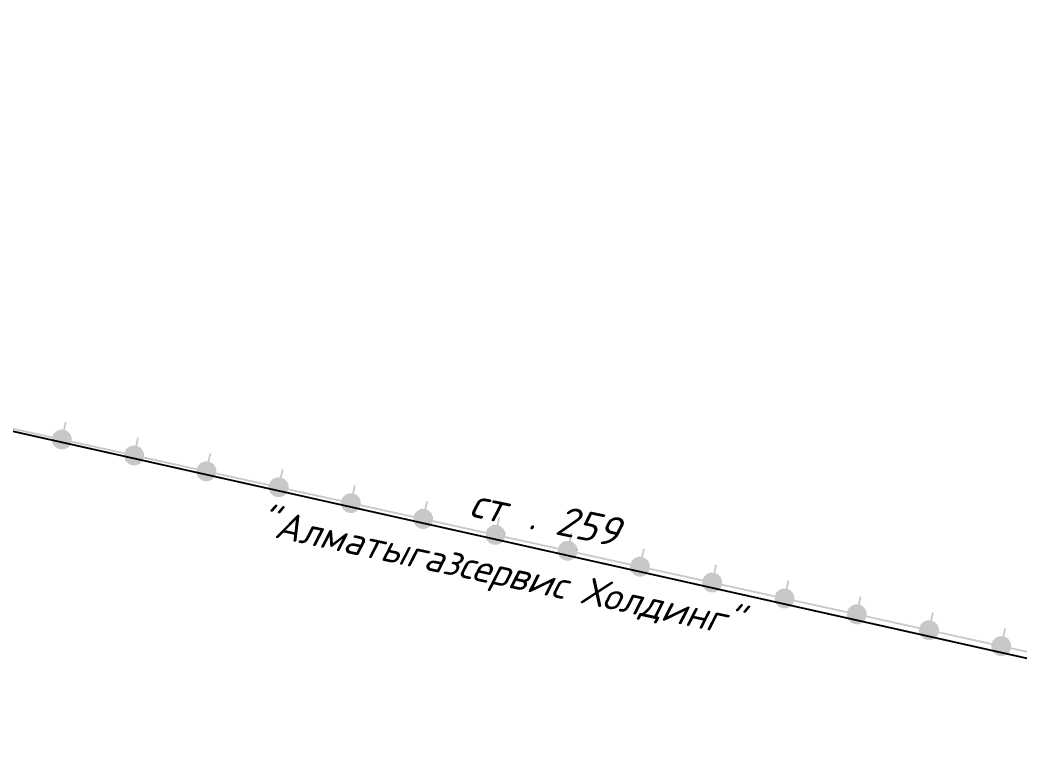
# Model space of a CAD drawing. Header units: metres. Extents: x 629572 to 645168, y 4785785 to 4790166.
# Drawn here: x 634741.1 to 634795.9, y 4788348.5 to 4788389.2 of the extents above; entities that cross this region are included whole.
import ezdxf

# ---------------------------------------------------------------- set-up
doc = ezdxf.new("R2010")
doc.units = ezdxf.units.M
doc.layers.add('Газопровод подземный', color=7, linetype='CONTINUOUS')
doc.layers.add('Ограды металлические (H более 1м) на металлических круглых столбах с шагом', color=7, linetype='CONTINUOUS')
doc.styles.add('ISOCPEUR', font='isocpeui.ttf')
doc.styles.get("Standard").update_dxf_attribs({"font": 'isocpeui.ttf'})
doc.linetypes.add('GAZ_NADZ', pattern='A,10,-2.2,["|",Standard,S=1.8,R=0,X=-1.5,Y=-1],0,["-",Standard,S=1.5,R=0,X=-1.5,Y=0.05],-0.05', length=12.25)

msp = doc.modelspace()

# ---------------------------------------------------------------- hatches: boundary and pattern name
at = {"layer": 'Ограды металлические (H более 1м) на металлических круглых столбах с шагом'}
for points in [[(634739.964, 4788366.947), (634742.854, 4788366.312), (634742.876, 4788366.409), (634739.986, 4788367.045), (634739.989, 4788367.199), (634739.989, 4788367.209), (634739.985, 4788367.218), (634739.914, 4788367.4), (634739.895, 4788367.392), (634739.899, 4788367.394), (634739.914, 4788367.4), (634739.911, 4788367.409), (634739.904, 4788367.416), (634739.868, 4788367.382), (634739.868, 4788367.382), (634739.904, 4788367.416), (634739.769, 4788367.557), (634739.753, 4788367.568), (634739.732, 4788367.567), (634739.709, 4788367.566), (634739.753, 4788367.568), (634739.612, 4788367.63), (634739.71, 4788368.078), (634739.613, 4788368.1), (634739.514, 4788367.652), (634739.38, 4788367.654), (634739.36, 4788367.655), (634739.359, 4788367.605), (634739.341, 4788367.651), (634739.221, 4788367.605), (634739.159, 4788367.58), (634739.15, 4788367.577), (634739.143, 4788367.57), (634739.11, 4788367.538), (634739.002, 4788367.435), (634739.037, 4788367.399), (634738.991, 4788367.419), (634738.912, 4788367.24), (634738.948, 4788367.224), (634738.949, 4788367.224), (634738.912, 4788367.24), (634738.908, 4788367.231), (634738.908, 4788367.221), (634738.904, 4788367.026), (634738.904, 4788367.016), (634738.908, 4788367.007), (634738.954, 4788367.025), (634738.908, 4788367.007), (634738.96, 4788366.96), (634738.908, 4788367.007), (634738.979, 4788366.825), (634738.989, 4788366.809), (634739.025, 4788366.843), (634738.989, 4788366.809), (634739.042, 4788366.79), (634739.075, 4788366.779), (634738.989, 4788366.809), (634739.124, 4788366.668), (634739.15, 4788366.693), (634739.148, 4788366.69), (634739.124, 4788366.668), (634739.131, 4788366.661), (634739.14, 4788366.657), (634739.319, 4788366.578), (634739.335, 4788366.615), (634739.319, 4788366.578), (634739.328, 4788366.574), (634739.338, 4788366.574), (634739.513, 4788366.571), (634739.533, 4788366.57), (634739.534, 4788366.62), (634739.533, 4788366.57), (634739.543, 4788366.57), (634739.552, 4788366.574), (634739.672, 4788366.62), (634739.734, 4788366.645), (634739.751, 4788366.655), (634739.739, 4788366.667), (634739.716, 4788366.691), (634739.751, 4788366.655), (634739.783, 4788366.687), (634739.891, 4788366.79), (634739.857, 4788366.826), (634739.857, 4788366.826), (634739.891, 4788366.79), (634739.898, 4788366.797), (634739.902, 4788366.806)], [(634743.921, 4788366.077), (634746.811, 4788365.442), (634746.832, 4788365.539), (634743.942, 4788366.175), (634743.945, 4788366.329), (634743.945, 4788366.339), (634743.942, 4788366.348), (634743.89, 4788366.394), (634743.942, 4788366.348), (634743.871, 4788366.53), (634743.851, 4788366.522), (634743.855, 4788366.524), (634743.871, 4788366.53), (634743.867, 4788366.539), (634743.86, 4788366.546), (634743.824, 4788366.512), (634743.824, 4788366.512), (634743.86, 4788366.546), (634743.725, 4788366.687), (634743.709, 4788366.698), (634743.689, 4788366.697), (634743.607, 4788366.692), (634743.709, 4788366.698), (634743.568, 4788366.76), (634743.667, 4788367.208), (634743.569, 4788367.23), (634743.47, 4788366.781), (634743.336, 4788366.784), (634743.316, 4788366.784), (634743.297, 4788366.781), (634743.309, 4788366.751), (634743.315, 4788366.735), (634743.297, 4788366.781), (634743.178, 4788366.734), (634743.115, 4788366.71), (634743.106, 4788366.706), (634743.099, 4788366.7), (634743.066, 4788366.668), (634742.958, 4788366.564), (634742.993, 4788366.528), (634742.947, 4788366.548), (634742.869, 4788366.37), (634742.904, 4788366.354), (634742.905, 4788366.354), (634742.869, 4788366.37), (634742.865, 4788366.361), (634742.865, 4788366.351), (634742.861, 4788366.156), (634742.911, 4788366.155), (634742.868, 4788366.155), (634742.861, 4788366.156), (634742.864, 4788366.136), (634742.911, 4788366.155), (634742.864, 4788366.136), (634742.916, 4788366.09), (634742.864, 4788366.136), (634742.935, 4788365.955), (634742.982, 4788365.973), (634742.946, 4788365.938), (634742.999, 4788365.92), (634743.031, 4788365.909), (634742.946, 4788365.938), (634743.081, 4788365.798), (634743.107, 4788365.823), (634743.104, 4788365.82), (634743.081, 4788365.798), (634743.088, 4788365.79), (634743.097, 4788365.786), (634743.275, 4788365.708), (634743.292, 4788365.745), (634743.275, 4788365.708), (634743.285, 4788365.704), (634743.295, 4788365.704), (634743.47, 4788365.7), (634743.49, 4788365.7), (634743.491, 4788365.75), (634743.495, 4788365.738), (634743.491, 4788365.75), (634743.49, 4788365.7), (634743.5, 4788365.7), (634743.509, 4788365.703), (634743.628, 4788365.75), (634743.691, 4788365.774), (634743.672, 4788365.821), (634743.691, 4788365.774), (634743.707, 4788365.785), (634743.695, 4788365.797), (634743.683, 4788365.809), (634743.707, 4788365.785), (634743.74, 4788365.816), (634743.848, 4788365.92), (634743.813, 4788365.956), (634743.848, 4788365.92), (634743.859, 4788365.936)], [(634742.958, 4788366.564), (634742.951, 4788366.558), (634742.947, 4788366.548), (634742.954, 4788366.545), (634742.993, 4788366.528)], [(634747.877, 4788365.207), (634750.767, 4788364.571), (634750.788, 4788364.669), (634747.899, 4788365.305), (634747.902, 4788365.459), (634747.902, 4788365.469), (634747.898, 4788365.478), (634747.846, 4788365.524), (634747.898, 4788365.478), (634747.827, 4788365.66), (634747.808, 4788365.652), (634747.812, 4788365.653), (634747.827, 4788365.66), (634747.824, 4788365.669), (634747.817, 4788365.676), (634747.781, 4788365.641), (634747.781, 4788365.641), (634747.817, 4788365.676), (634747.764, 4788365.694), (634747.731, 4788365.705), (634747.817, 4788365.676), (634747.682, 4788365.817), (634747.666, 4788365.828), (634747.645, 4788365.827), (634747.563, 4788365.822), (634747.666, 4788365.828), (634747.524, 4788365.89), (634747.623, 4788366.338), (634747.525, 4788366.359), (634747.427, 4788365.911), (634747.293, 4788365.914), (634747.273, 4788365.914), (634747.254, 4788365.911), (634747.265, 4788365.881), (634747.266, 4788365.878), (634747.254, 4788365.911), (634747.134, 4788365.864), (634747.072, 4788365.84), (634747.063, 4788365.836), (634747.055, 4788365.829), (634747.023, 4788365.798), (634746.915, 4788365.694), (634746.949, 4788365.658), (634746.904, 4788365.678), (634746.825, 4788365.499), (634746.861, 4788365.484), (634746.862, 4788365.483), (634746.825, 4788365.499), (634746.821, 4788365.49), (634746.821, 4788365.48), (634746.817, 4788365.285), (634746.867, 4788365.284), (634746.825, 4788365.285), (634746.817, 4788365.285), (634746.821, 4788365.266), (634746.867, 4788365.284), (634746.821, 4788365.266), (634746.873, 4788365.22), (634746.821, 4788365.266), (634746.892, 4788365.084), (634746.938, 4788365.103), (634746.902, 4788365.068), (634746.955, 4788365.05), (634746.987, 4788365.039), (634746.902, 4788365.068), (634747.037, 4788364.927), (634747.053, 4788364.916), (634747.073, 4788364.917), (634747.156, 4788364.922), (634747.053, 4788364.916), (634747.232, 4788364.838), (634747.248, 4788364.874), (634747.232, 4788364.838), (634747.241, 4788364.834), (634747.251, 4788364.834), (634747.426, 4788364.83), (634747.446, 4788364.83), (634747.456, 4788364.83), (634747.465, 4788364.833), (634747.585, 4788364.88), (634747.647, 4788364.904), (634747.629, 4788364.951), (634747.663, 4788364.915), (634747.696, 4788364.946), (634747.804, 4788365.05), (634747.769, 4788365.086), (634747.804, 4788365.05), (634747.815, 4788365.066)], [(634742.951, 4788365.961), (634742.935, 4788365.955), (634742.946, 4788365.938), (634742.982, 4788365.973)], [(634746.915, 4788365.694), (634746.908, 4788365.687), (634746.904, 4788365.678), (634746.91, 4788365.675), (634746.949, 4788365.658)], [(634751.833, 4788364.337), (634754.723, 4788363.701), (634754.745, 4788363.799), (634751.855, 4788364.434), (634751.858, 4788364.588), (634751.855, 4788364.608), (634751.802, 4788364.654), (634751.855, 4788364.608), (634751.784, 4788364.789), (634751.737, 4788364.771), (634751.768, 4788364.783), (634751.784, 4788364.789), (634751.78, 4788364.799), (634751.773, 4788364.806), (634751.72, 4788364.824), (634751.688, 4788364.835), (634751.773, 4788364.806), (634751.638, 4788364.946), (634751.622, 4788364.958), (634751.602, 4788364.956), (634751.52, 4788364.951), (634751.622, 4788364.958), (634751.481, 4788365.019), (634751.579, 4788365.468), (634751.482, 4788365.489), (634751.383, 4788365.041), (634751.249, 4788365.044), (634751.229, 4788365.044), (634751.219, 4788365.044), (634751.21, 4788365.041), (634751.222, 4788365.01), (634751.223, 4788365.008), (634751.21, 4788365.041), (634751.09, 4788364.994), (634751.028, 4788364.97), (634751.012, 4788364.959), (634751.023, 4788364.947), (634751.046, 4788364.923), (634751.012, 4788364.959), (634750.979, 4788364.928), (634750.871, 4788364.824), (634750.906, 4788364.788), (634750.906, 4788364.788), (634750.871, 4788364.824), (634750.864, 4788364.817), (634750.86, 4788364.808), (634750.782, 4788364.629), (634750.817, 4788364.614), (634750.818, 4788364.613), (634750.782, 4788364.629), (634750.778, 4788364.62), (634750.777, 4788364.61), (634750.774, 4788364.415), (634750.823, 4788364.414), (634750.781, 4788364.415), (634750.774, 4788364.415), (634750.777, 4788364.396), (634750.824, 4788364.414), (634750.777, 4788364.396), (634750.829, 4788364.35), (634750.777, 4788364.396), (634750.848, 4788364.214), (634750.895, 4788364.232), (634750.858, 4788364.198), (634750.911, 4788364.18), (634750.944, 4788364.168), (634750.858, 4788364.198), (634750.994, 4788364.057), (634751.01, 4788364.046), (634751.03, 4788364.047), (634751.112, 4788364.052), (634751.01, 4788364.046), (634751.188, 4788363.968), (634751.197, 4788363.964), (634751.207, 4788363.963), (634751.208, 4788364.003), (634751.207, 4788363.963), (634751.383, 4788363.96), (634751.402, 4788363.959), (634751.412, 4788363.959), (634751.422, 4788363.963), (634751.541, 4788364.01), (634751.603, 4788364.034), (634751.585, 4788364.08), (634751.62, 4788364.044), (634751.653, 4788364.076), (634751.76, 4788364.18), (634751.726, 4788364.216), (634751.76, 4788364.18), (634751.768, 4788364.186), (634751.772, 4788364.196)], [(634746.902, 4788365.068), (634746.938, 4788365.103), (634746.907, 4788365.09), (634746.892, 4788365.084), (634746.895, 4788365.075)], [(634747.652, 4788364.927), (634747.629, 4788364.951), (634747.647, 4788364.904), (634747.663, 4788364.915)], [(634750.858, 4788364.198), (634750.895, 4788364.232), (634750.863, 4788364.22), (634750.848, 4788364.214), (634750.852, 4788364.205)], [(634755.79, 4788363.466), (634758.68, 4788362.831), (634758.701, 4788362.928), (634755.811, 4788363.564), (634755.814, 4788363.718), (634755.811, 4788363.737), (634755.759, 4788363.784), (634755.811, 4788363.737), (634755.74, 4788363.919), (634755.693, 4788363.901), (634755.725, 4788363.913), (634755.74, 4788363.919), (634755.736, 4788363.928), (634755.729, 4788363.935), (634755.677, 4788363.954), (634755.644, 4788363.965), (634755.729, 4788363.935), (634755.594, 4788364.076), (634755.578, 4788364.087), (634755.558, 4788364.086), (634755.476, 4788364.081), (634755.578, 4788364.087), (634755.437, 4788364.149), (634755.536, 4788364.597), (634755.438, 4788364.619), (634755.34, 4788364.171), (634755.205, 4788364.173), (634755.186, 4788364.174), (634755.176, 4788364.174), (634755.166, 4788364.17), (634755.178, 4788364.14), (634755.179, 4788364.137), (634755.166, 4788364.17), (634755.047, 4788364.124), (634754.985, 4788364.099), (634755.003, 4788364.053), (634754.985, 4788364.099), (634754.968, 4788364.089), (634754.98, 4788364.077), (634755.001, 4788364.055), (634754.968, 4788364.089), (634754.935, 4788364.057), (634754.827, 4788363.954), (634754.862, 4788363.918), (634754.862, 4788363.918), (634754.827, 4788363.954), (634754.82, 4788363.947), (634754.816, 4788363.938), (634754.738, 4788363.759), (634754.774, 4788363.743), (634754.775, 4788363.743), (634754.738, 4788363.759), (634754.734, 4788363.75), (634754.734, 4788363.74), (634754.73, 4788363.545), (634754.78, 4788363.544), (634754.738, 4788363.545), (634754.73, 4788363.545), (634754.733, 4788363.526), (634754.78, 4788363.544), (634754.733, 4788363.526), (634754.786, 4788363.479), (634754.733, 4788363.526), (634754.804, 4788363.344), (634754.851, 4788363.362), (634754.82, 4788363.35), (634754.804, 4788363.344), (634754.808, 4788363.335), (634754.815, 4788363.327), (634754.868, 4788363.309), (634754.9, 4788363.298), (634754.815, 4788363.327), (634754.95, 4788363.187), (634754.966, 4788363.176), (634754.986, 4788363.177), (634755.068, 4788363.182), (634754.966, 4788363.176), (634755.145, 4788363.097), (634755.154, 4788363.093), (634755.164, 4788363.093), (634755.165, 4788363.133), (634755.164, 4788363.093), (634755.339, 4788363.09), (634755.359, 4788363.089), (634755.369, 4788363.089), (634755.378, 4788363.093), (634755.497, 4788363.139), (634755.56, 4788363.164), (634755.576, 4788363.174), (634755.565, 4788363.186), (634755.542, 4788363.21), (634755.576, 4788363.174), (634755.609, 4788363.206), (634755.717, 4788363.309), (634755.682, 4788363.345), (634755.717, 4788363.309), (634755.724, 4788363.316), (634755.728, 4788363.325)], [(634751.608, 4788364.056), (634751.585, 4788364.08), (634751.603, 4788364.034), (634751.62, 4788364.044)], [(634759.746, 4788362.596), (634762.636, 4788361.96), (634762.658, 4788362.058), (634759.768, 4788362.694), (634759.771, 4788362.848), (634759.767, 4788362.867), (634759.721, 4788362.849), (634759.767, 4788362.867), (634759.715, 4788362.913), (634759.767, 4788362.867), (634759.696, 4788363.049), (634759.65, 4788363.031), (634759.65, 4788363.031), (634759.681, 4788363.043), (634759.696, 4788363.049), (634759.693, 4788363.058), (634759.686, 4788363.065), (634759.633, 4788363.083), (634759.601, 4788363.095), (634759.686, 4788363.065), (634759.551, 4788363.206), (634759.535, 4788363.217), (634759.515, 4788363.171), (634759.535, 4788363.217), (634759.514, 4788363.216), (634759.432, 4788363.211), (634759.535, 4788363.217), (634759.394, 4788363.279), (634759.492, 4788363.727), (634759.395, 4788363.749), (634759.296, 4788363.3), (634759.162, 4788363.303), (634759.142, 4788363.303), (634759.132, 4788363.304), (634759.123, 4788363.3), (634759.135, 4788363.27), (634759.136, 4788363.267), (634759.123, 4788363.3), (634759.003, 4788363.253), (634758.941, 4788363.229), (634758.959, 4788363.182), (634758.941, 4788363.229), (634758.925, 4788363.219), (634758.936, 4788363.207), (634758.957, 4788363.185), (634758.925, 4788363.219), (634758.892, 4788363.187), (634758.784, 4788363.083), (634758.819, 4788363.047), (634758.784, 4788363.083), (634758.777, 4788363.076), (634758.773, 4788363.067), (634758.694, 4788362.889), (634758.73, 4788362.873), (634758.731, 4788362.873), (634758.694, 4788362.889), (634758.69, 4788362.88), (634758.69, 4788362.87), (634758.686, 4788362.675), (634758.69, 4788362.655), (634758.742, 4788362.609), (634758.69, 4788362.655), (634758.761, 4788362.474), (634758.807, 4788362.492), (634758.776, 4788362.48), (634758.761, 4788362.474), (634758.764, 4788362.464), (634758.771, 4788362.457), (634758.824, 4788362.439), (634758.857, 4788362.428), (634758.771, 4788362.457), (634758.906, 4788362.317), (634758.922, 4788362.305), (634758.943, 4788362.307), (634759.025, 4788362.312), (634758.922, 4788362.305), (634759.101, 4788362.227), (634759.11, 4788362.223), (634759.12, 4788362.223), (634759.121, 4788362.263), (634759.12, 4788362.223), (634759.295, 4788362.219), (634759.315, 4788362.219), (634759.325, 4788362.219), (634759.334, 4788362.222), (634759.454, 4788362.269), (634759.516, 4788362.293), (634759.533, 4788362.304), (634759.521, 4788362.316), (634759.498, 4788362.34), (634759.533, 4788362.304), (634759.565, 4788362.335), (634759.673, 4788362.439), (634759.639, 4788362.475), (634759.673, 4788362.439), (634759.68, 4788362.446), (634759.684, 4788362.455)], [(634763.703, 4788361.726), (634766.593, 4788361.09), (634766.614, 4788361.188), (634763.724, 4788361.824), (634763.727, 4788361.978), (634763.677, 4788361.979), (634763.724, 4788361.997), (634763.672, 4788362.043), (634763.724, 4788361.997), (634763.653, 4788362.178), (634763.606, 4788362.16), (634763.606, 4788362.16), (634763.637, 4788362.172), (634763.653, 4788362.178), (634763.649, 4788362.188), (634763.642, 4788362.195), (634763.589, 4788362.213), (634763.557, 4788362.224), (634763.642, 4788362.195), (634763.507, 4788362.336), (634763.491, 4788362.347), (634763.471, 4788362.301), (634763.491, 4788362.347), (634763.471, 4788362.346), (634763.389, 4788362.341), (634763.491, 4788362.347), (634763.35, 4788362.409), (634763.449, 4788362.857), (634763.351, 4788362.878), (634763.252, 4788362.43), (634763.118, 4788362.433), (634763.098, 4788362.433), (634763.097, 4788362.383), (634763.079, 4788362.43), (634762.96, 4788362.383), (634762.897, 4788362.359), (634762.916, 4788362.312), (634762.897, 4788362.359), (634762.881, 4788362.348), (634762.892, 4788362.336), (634762.913, 4788362.314), (634762.881, 4788362.348), (634762.848, 4788362.317), (634762.74, 4788362.213), (634762.733, 4788362.206), (634762.729, 4788362.197), (634762.651, 4788362.018), (634762.686, 4788362.003), (634762.687, 4788362.002), (634762.651, 4788362.018), (634762.647, 4788362.009), (634762.647, 4788361.999), (634762.643, 4788361.804), (634762.646, 4788361.785), (634762.693, 4788361.803), (634762.692, 4788361.803), (634762.693, 4788361.803), (634762.646, 4788361.785), (634762.698, 4788361.739), (634762.646, 4788361.785), (634762.717, 4788361.603), (634762.764, 4788361.622), (634762.733, 4788361.609), (634762.717, 4788361.603), (634762.721, 4788361.594), (634762.728, 4788361.587), (634762.781, 4788361.569), (634762.813, 4788361.558), (634762.728, 4788361.587), (634762.863, 4788361.446), (634762.879, 4788361.435), (634762.899, 4788361.436), (634762.981, 4788361.441), (634762.879, 4788361.435), (634763.057, 4788361.357), (634763.067, 4788361.353), (634763.077, 4788361.353), (634763.252, 4788361.349), (634763.272, 4788361.349), (634763.282, 4788361.348), (634763.291, 4788361.352), (634763.41, 4788361.399), (634763.473, 4788361.423), (634763.489, 4788361.434), (634763.477, 4788361.446), (634763.454, 4788361.47), (634763.489, 4788361.434), (634763.522, 4788361.465), (634763.63, 4788361.569), (634763.637, 4788361.576), (634763.641, 4788361.585)], [(634763.098, 4788362.433), (634763.088, 4788362.433), (634763.079, 4788362.43), (634763.091, 4788362.4), (634763.097, 4788362.383)], [(634763.72, 4788361.978), (634763.727, 4788361.978), (634763.724, 4788361.997), (634763.677, 4788361.979)], [(634767.659, 4788360.856), (634770.549, 4788360.22), (634770.57, 4788360.318), (634767.681, 4788360.953), (634767.684, 4788361.107), (634767.634, 4788361.108), (634767.68, 4788361.127), (634767.628, 4788361.173), (634767.68, 4788361.127), (634767.609, 4788361.308), (634767.563, 4788361.29), (634767.563, 4788361.29), (634767.594, 4788361.302), (634767.609, 4788361.308), (634767.606, 4788361.317), (634767.599, 4788361.325), (634767.546, 4788361.343), (634767.513, 4788361.354), (634767.599, 4788361.325), (634767.464, 4788361.465), (634767.448, 4788361.477), (634767.427, 4788361.431), (634767.448, 4788361.477), (634767.427, 4788361.475), (634767.345, 4788361.47), (634767.448, 4788361.477), (634767.306, 4788361.538), (634767.405, 4788361.987), (634767.307, 4788362.008), (634767.209, 4788361.56), (634767.075, 4788361.563), (634767.055, 4788361.563), (634767.054, 4788361.513), (634767.036, 4788361.56), (634766.916, 4788361.513), (634766.854, 4788361.488), (634766.872, 4788361.442), (634766.854, 4788361.488), (634766.837, 4788361.478), (634766.849, 4788361.466), (634766.87, 4788361.444), (634766.837, 4788361.478), (634766.805, 4788361.447), (634766.697, 4788361.343), (634766.69, 4788361.336), (634766.686, 4788361.327), (634766.607, 4788361.148), (634766.643, 4788361.133), (634766.644, 4788361.132), (634766.607, 4788361.148), (634766.603, 4788361.139), (634766.603, 4788361.129), (634766.599, 4788360.934), (634766.603, 4788360.915), (634766.649, 4788360.933), (634766.649, 4788360.933), (634766.649, 4788360.933), (634766.603, 4788360.915), (634766.655, 4788360.869), (634766.603, 4788360.915), (634766.674, 4788360.733), (634766.691, 4788360.74), (634766.689, 4788360.739), (634766.674, 4788360.733), (634766.677, 4788360.724), (634766.684, 4788360.717), (634766.72, 4788360.751), (634766.684, 4788360.717), (634766.737, 4788360.698), (634766.769, 4788360.687), (634766.684, 4788360.717), (634766.819, 4788360.576), (634766.835, 4788360.565), (634766.855, 4788360.566), (634766.938, 4788360.571), (634766.835, 4788360.565), (634767.014, 4788360.487), (634767.023, 4788360.483), (634767.033, 4788360.482), (634767.208, 4788360.479), (634767.228, 4788360.478), (634767.238, 4788360.478), (634767.247, 4788360.482), (634767.367, 4788360.529), (634767.429, 4788360.553), (634767.445, 4788360.563), (634767.478, 4788360.595), (634767.586, 4788360.699), (634767.593, 4788360.705), (634767.597, 4788360.715)], [(634767.055, 4788361.563), (634767.045, 4788361.563), (634767.036, 4788361.56), (634767.047, 4788361.529), (634767.054, 4788361.513)], [(634767.676, 4788361.107), (634767.684, 4788361.107), (634767.68, 4788361.127), (634767.634, 4788361.108)], [(634771.615, 4788359.985), (634774.505, 4788359.35), (634774.527, 4788359.447), (634771.637, 4788360.083), (634771.64, 4788360.237), (634771.59, 4788360.238), (634771.637, 4788360.256), (634771.584, 4788360.303), (634771.637, 4788360.256), (634771.566, 4788360.438), (634771.519, 4788360.42), (634771.519, 4788360.42), (634771.55, 4788360.432), (634771.566, 4788360.438), (634771.555, 4788360.454), (634771.502, 4788360.473), (634771.47, 4788360.484), (634771.555, 4788360.454), (634771.42, 4788360.595), (634771.394, 4788360.57), (634771.397, 4788360.573), (634771.42, 4788360.595), (634771.413, 4788360.602), (634771.404, 4788360.606), (634771.384, 4788360.56), (634771.384, 4788360.56), (634771.404, 4788360.606), (634771.384, 4788360.605), (634771.302, 4788360.6), (634771.404, 4788360.606), (634771.263, 4788360.668), (634771.361, 4788361.116), (634771.264, 4788361.138), (634771.165, 4788360.69), (634771.031, 4788360.692), (634771.011, 4788360.693), (634771.01, 4788360.643), (634770.992, 4788360.689), (634770.872, 4788360.643), (634770.81, 4788360.618), (634770.828, 4788360.572), (634770.81, 4788360.618), (634770.794, 4788360.608), (634770.805, 4788360.596), (634770.816, 4788360.585), (634770.794, 4788360.608), (634770.761, 4788360.576), (634770.653, 4788360.473), (634770.688, 4788360.437), (634770.653, 4788360.473), (634770.646, 4788360.466), (634770.642, 4788360.457), (634770.564, 4788360.278), (634770.599, 4788360.262), (634770.6, 4788360.262), (634770.564, 4788360.278), (634770.56, 4788360.269), (634770.559, 4788360.259), (634770.556, 4788360.064), (634770.555, 4788360.054), (634770.559, 4788360.045), (634770.606, 4788360.063), (634770.605, 4788360.063), (634770.606, 4788360.063), (634770.559, 4788360.045), (634770.611, 4788359.998), (634770.559, 4788360.045), (634770.63, 4788359.863), (634770.647, 4788359.87), (634770.645, 4788359.869), (634770.63, 4788359.863), (634770.634, 4788359.854), (634770.64, 4788359.846), (634770.677, 4788359.881), (634770.64, 4788359.846), (634770.693, 4788359.828), (634770.726, 4788359.817), (634770.64, 4788359.846), (634770.776, 4788359.706), (634770.792, 4788359.695), (634770.812, 4788359.696), (634770.894, 4788359.701), (634770.792, 4788359.695), (634770.97, 4788359.616), (634770.979, 4788359.612), (634770.989, 4788359.612), (634771.165, 4788359.609), (634771.184, 4788359.608), (634771.204, 4788359.612), (634771.192, 4788359.642), (634771.185, 4788359.658), (634771.204, 4788359.612), (634771.323, 4788359.658), (634771.385, 4788359.683), (634771.395, 4788359.686), (634771.402, 4788359.693), (634771.435, 4788359.725), (634771.542, 4788359.828), (634771.55, 4788359.835), (634771.554, 4788359.844), (634771.547, 4788359.847), (634771.508, 4788359.864), (634771.554, 4788359.844)], [(634771.011, 4788360.693), (634771.001, 4788360.693), (634770.992, 4788360.689), (634771.004, 4788360.659), (634771.01, 4788360.643)], [(634771.632, 4788360.237), (634771.64, 4788360.237), (634771.637, 4788360.256), (634771.59, 4788360.238)], [(634775.572, 4788359.115), (634778.462, 4788358.479), (634778.483, 4788358.577), (634775.593, 4788359.213), (634775.596, 4788359.367), (634775.546, 4788359.368), (634775.593, 4788359.386), (634775.541, 4788359.432), (634775.593, 4788359.386), (634775.522, 4788359.568), (634775.475, 4788359.549), (634775.507, 4788359.562), (634775.522, 4788359.568), (634775.511, 4788359.584), (634775.459, 4788359.602), (634775.426, 4788359.614), (634775.511, 4788359.584), (634775.376, 4788359.725), (634775.349, 4788359.698), (634775.353, 4788359.702), (634775.376, 4788359.725), (634775.369, 4788359.732), (634775.36, 4788359.736), (634775.34, 4788359.69), (634775.36, 4788359.736), (634775.219, 4788359.798), (634775.318, 4788360.246), (634775.22, 4788360.268), (634775.122, 4788359.819), (634774.987, 4788359.822), (634774.968, 4788359.822), (634774.958, 4788359.823), (634774.948, 4788359.819), (634774.829, 4788359.772), (634774.767, 4788359.748), (634774.785, 4788359.701), (634774.767, 4788359.748), (634774.75, 4788359.737), (634774.762, 4788359.726), (634774.772, 4788359.715), (634774.75, 4788359.737), (634774.717, 4788359.706), (634774.609, 4788359.602), (634774.644, 4788359.566), (634774.609, 4788359.602), (634774.602, 4788359.595), (634774.598, 4788359.586), (634774.52, 4788359.408), (634774.556, 4788359.392), (634774.557, 4788359.392), (634774.557, 4788359.392), (634774.52, 4788359.408), (634774.516, 4788359.399), (634774.516, 4788359.389), (634774.512, 4788359.194), (634774.512, 4788359.184), (634774.515, 4788359.174), (634774.562, 4788359.193), (634774.562, 4788359.193), (634774.562, 4788359.193), (634774.515, 4788359.174), (634774.568, 4788359.128), (634774.515, 4788359.174), (634774.586, 4788358.993), (634774.604, 4788358.999), (634774.602, 4788358.999), (634774.586, 4788358.993), (634774.59, 4788358.983), (634774.597, 4788358.976), (634774.633, 4788359.011), (634774.597, 4788358.976), (634774.732, 4788358.835), (634774.748, 4788358.824), (634774.768, 4788358.826), (634774.85, 4788358.831), (634774.748, 4788358.824), (634774.927, 4788358.746), (634774.936, 4788358.742), (634774.946, 4788358.742), (634775.121, 4788358.738), (634775.141, 4788358.738), (634775.151, 4788358.738), (634775.16, 4788358.741), (634775.148, 4788358.772), (634775.142, 4788358.788), (634775.16, 4788358.741), (634775.279, 4788358.788), (634775.342, 4788358.812), (634775.351, 4788358.816), (634775.358, 4788358.823), (634775.391, 4788358.854), (634775.499, 4788358.958), (634775.506, 4788358.965), (634775.51, 4788358.974), (634775.503, 4788358.977), (634775.464, 4788358.994), (634775.51, 4788358.974)], [(634775.589, 4788359.367), (634775.596, 4788359.367), (634775.593, 4788359.386), (634775.546, 4788359.368)], [(634779.528, 4788358.245), (634782.418, 4788357.609), (634782.44, 4788357.707), (634779.55, 4788358.342), (634779.553, 4788358.497), (634779.553, 4788358.506), (634779.549, 4788358.516), (634779.503, 4788358.498), (634779.549, 4788358.516), (634779.497, 4788358.562), (634779.549, 4788358.516), (634779.478, 4788358.697), (634779.468, 4788358.714), (634779.415, 4788358.732), (634779.383, 4788358.743), (634779.468, 4788358.714), (634779.333, 4788358.855), (634779.305, 4788358.828), (634779.309, 4788358.832), (634779.333, 4788358.855), (634779.326, 4788358.862), (634779.317, 4788358.866), (634779.297, 4788358.82), (634779.317, 4788358.866), (634779.176, 4788358.928), (634779.274, 4788359.376), (634779.177, 4788359.397), (634779.078, 4788358.949), (634778.944, 4788358.952), (634778.924, 4788358.952), (634778.914, 4788358.952), (634778.905, 4788358.949), (634778.785, 4788358.902), (634778.723, 4788358.878), (634778.707, 4788358.867), (634778.718, 4788358.855), (634778.741, 4788358.831), (634778.707, 4788358.867), (634778.674, 4788358.836), (634778.566, 4788358.732), (634778.601, 4788358.696), (634778.566, 4788358.732), (634778.559, 4788358.725), (634778.555, 4788358.716), (634778.476, 4788358.537), (634778.472, 4788358.528), (634778.472, 4788358.518), (634778.512, 4788358.518), (634778.472, 4788358.518), (634778.468, 4788358.323), (634778.468, 4788358.313), (634778.472, 4788358.304), (634778.543, 4788358.122), (634778.561, 4788358.129), (634778.558, 4788358.128), (634778.543, 4788358.122), (634778.553, 4788358.106), (634778.688, 4788357.965), (634778.704, 4788357.954), (634778.725, 4788357.955), (634778.747, 4788357.957), (634778.704, 4788357.954), (634778.883, 4788357.876), (634778.892, 4788357.872), (634778.902, 4788357.872), (634779.077, 4788357.868), (634779.097, 4788357.868), (634779.107, 4788357.867), (634779.116, 4788357.871), (634779.105, 4788357.901), (634779.098, 4788357.918), (634779.116, 4788357.871), (634779.236, 4788357.918), (634779.298, 4788357.942), (634779.307, 4788357.946), (634779.315, 4788357.953), (634779.347, 4788357.984), (634779.455, 4788358.088), (634779.462, 4788358.095), (634779.466, 4788358.104), (634779.459, 4788358.107), (634779.421, 4788358.124), (634779.466, 4788358.104)], [(634783.485, 4788357.375), (634786.375, 4788356.739), (634786.396, 4788356.837), (634783.506, 4788357.472), (634783.509, 4788357.626), (634783.509, 4788357.636), (634783.506, 4788357.645), (634783.459, 4788357.627), (634783.506, 4788357.645), (634783.454, 4788357.692), (634783.506, 4788357.645), (634783.435, 4788357.827), (634783.424, 4788357.844), (634783.371, 4788357.862), (634783.339, 4788357.873), (634783.424, 4788357.844), (634783.289, 4788357.984), (634783.261, 4788357.957), (634783.266, 4788357.962), (634783.289, 4788357.984), (634783.282, 4788357.991), (634783.273, 4788357.995), (634783.253, 4788357.95), (634783.273, 4788357.995), (634783.132, 4788358.057), (634783.231, 4788358.506), (634783.133, 4788358.527), (634783.034, 4788358.079), (634782.9, 4788358.081), (634782.88, 4788358.082), (634782.87, 4788358.082), (634782.861, 4788358.078), (634782.742, 4788358.032), (634782.679, 4788358.007), (634782.67, 4788358.004), (634782.663, 4788357.997), (634782.63, 4788357.965), (634782.522, 4788357.862), (634782.511, 4788357.846), (634782.433, 4788357.667), (634782.429, 4788357.658), (634782.429, 4788357.648), (634782.469, 4788357.647), (634782.429, 4788357.648), (634782.425, 4788357.453), (634782.425, 4788357.443), (634782.428, 4788357.434), (634782.499, 4788357.252), (634782.517, 4788357.259), (634782.515, 4788357.258), (634782.499, 4788357.252), (634782.503, 4788357.243), (634782.51, 4788357.236), (634782.645, 4788357.095), (634782.661, 4788357.084), (634782.681, 4788357.085), (634782.704, 4788357.086), (634782.661, 4788357.084), (634782.839, 4788357.006), (634782.849, 4788357.002), (634782.859, 4788357.001), (634783.034, 4788356.998), (634783.054, 4788356.997), (634783.064, 4788356.997), (634783.073, 4788357.001), (634783.192, 4788357.047), (634783.255, 4788357.072), (634783.264, 4788357.075), (634783.271, 4788357.082), (634783.304, 4788357.114), (634783.412, 4788357.217), (634783.419, 4788357.224), (634783.423, 4788357.233), (634783.416, 4788357.237), (634783.377, 4788357.254), (634783.423, 4788357.233)], [(634787.441, 4788356.504), (634790.331, 4788355.869), (634790.352, 4788355.966), (634787.463, 4788356.602), (634787.466, 4788356.756), (634787.466, 4788356.766), (634787.462, 4788356.775), (634787.41, 4788356.821), (634787.462, 4788356.775), (634787.391, 4788356.957), (634787.381, 4788356.973), (634787.328, 4788356.992), (634787.295, 4788357.003), (634787.381, 4788356.973), (634787.246, 4788357.114), (634787.209, 4788357.079), (634787.222, 4788357.092), (634787.246, 4788357.114), (634787.239, 4788357.121), (634787.23, 4788357.125), (634787.209, 4788357.124), (634787.127, 4788357.119), (634787.23, 4788357.125), (634787.088, 4788357.187), (634787.187, 4788357.635), (634787.089, 4788357.657), (634786.991, 4788357.209), (634786.857, 4788357.211), (634786.837, 4788357.212), (634786.836, 4788357.162), (634786.837, 4788357.212), (634786.827, 4788357.212), (634786.818, 4788357.208), (634786.698, 4788357.162), (634786.636, 4788357.137), (634786.627, 4788357.134), (634786.619, 4788357.127), (634786.587, 4788357.095), (634786.479, 4788356.992), (634786.468, 4788356.976), (634786.389, 4788356.797), (634786.385, 4788356.788), (634786.385, 4788356.778), (634786.425, 4788356.777), (634786.385, 4788356.778), (634786.429, 4788356.687), (634786.429, 4788356.687), (634786.412, 4788356.723), (634786.385, 4788356.778), (634786.381, 4788356.583), (634786.381, 4788356.573), (634786.385, 4788356.564), (634786.456, 4788356.382), (634786.476, 4788356.39), (634786.471, 4788356.388), (634786.456, 4788356.382), (634786.459, 4788356.373), (634786.466, 4788356.365), (634786.601, 4788356.225), (634786.617, 4788356.214), (634786.637, 4788356.215), (634786.66, 4788356.216), (634786.617, 4788356.214), (634786.796, 4788356.135), (634786.812, 4788356.172), (634786.796, 4788356.135), (634786.805, 4788356.131), (634786.815, 4788356.131), (634786.99, 4788356.128), (634787.01, 4788356.127), (634787.02, 4788356.127), (634787.029, 4788356.131), (634787.149, 4788356.177), (634787.211, 4788356.202), (634787.22, 4788356.205), (634787.227, 4788356.212), (634787.26, 4788356.244), (634787.368, 4788356.347), (634787.375, 4788356.354), (634787.379, 4788356.363), (634787.372, 4788356.366), (634787.333, 4788356.383), (634787.379, 4788356.363)], [(634791.397, 4788355.634), (634794.287, 4788354.998), (634794.309, 4788355.096), (634791.419, 4788355.732), (634791.422, 4788355.886), (634791.422, 4788355.896), (634791.419, 4788355.905), (634791.366, 4788355.951), (634791.419, 4788355.905), (634791.348, 4788356.087), (634791.337, 4788356.103), (634791.202, 4788356.244), (634791.166, 4788356.209), (634791.179, 4788356.221), (634791.202, 4788356.244), (634791.195, 4788356.251), (634791.186, 4788356.255), (634791.166, 4788356.254), (634791.084, 4788356.249), (634791.186, 4788356.255), (634791.045, 4788356.317), (634791.143, 4788356.765), (634791.046, 4788356.787), (634790.947, 4788356.338), (634790.813, 4788356.341), (634790.793, 4788356.341), (634790.792, 4788356.291), (634790.792, 4788356.291), (634790.793, 4788356.341), (634790.783, 4788356.342), (634790.774, 4788356.338), (634790.654, 4788356.291), (634790.592, 4788356.267), (634790.583, 4788356.263), (634790.576, 4788356.256), (634790.543, 4788356.225), (634790.435, 4788356.121), (634790.428, 4788356.114), (634790.424, 4788356.105), (634790.431, 4788356.102), (634790.47, 4788356.085), (634790.424, 4788356.105), (634790.346, 4788355.927), (634790.342, 4788355.917), (634790.341, 4788355.908), (634790.381, 4788355.907), (634790.341, 4788355.908), (634790.385, 4788355.817), (634790.385, 4788355.817), (634790.368, 4788355.852), (634790.341, 4788355.908), (634790.338, 4788355.712), (634790.337, 4788355.703), (634790.341, 4788355.693), (634790.412, 4788355.512), (634790.416, 4788355.502), (634790.422, 4788355.495), (634790.558, 4788355.354), (634790.574, 4788355.343), (634790.594, 4788355.344), (634790.676, 4788355.349), (634790.574, 4788355.343), (634790.752, 4788355.265), (634790.761, 4788355.261), (634790.771, 4788355.261), (634790.772, 4788355.301), (634790.771, 4788355.261), (634790.947, 4788355.257), (634790.966, 4788355.257), (634790.976, 4788355.257), (634790.986, 4788355.26), (634791.105, 4788355.307), (634791.167, 4788355.331), (634791.177, 4788355.335), (634791.184, 4788355.342), (634791.217, 4788355.373), (634791.324, 4788355.477), (634791.332, 4788355.484), (634791.336, 4788355.493), (634791.329, 4788355.496), (634791.29, 4788355.513), (634791.336, 4788355.493)], [(634795.354, 4788354.764), (634798.244, 4788354.128), (634798.265, 4788354.226), (634795.375, 4788354.861), (634795.378, 4788355.015), (634795.379, 4788355.025), (634795.375, 4788355.035), (634795.304, 4788355.216), (634795.293, 4788355.233), (634795.158, 4788355.374), (634795.122, 4788355.339), (634795.135, 4788355.351), (634795.158, 4788355.374), (634795.142, 4788355.385), (634795.122, 4788355.383), (634795.04, 4788355.378), (634795.142, 4788355.385), (634795.001, 4788355.447), (634795.1, 4788355.895), (634795.002, 4788355.916), (634794.904, 4788355.468), (634794.769, 4788355.471), (634794.75, 4788355.471), (634794.749, 4788355.421), (634794.749, 4788355.421), (634794.75, 4788355.471), (634794.74, 4788355.471), (634794.73, 4788355.468), (634794.611, 4788355.421), (634794.549, 4788355.397), (634794.539, 4788355.393), (634794.532, 4788355.386), (634794.499, 4788355.355), (634794.391, 4788355.251), (634794.384, 4788355.244), (634794.38, 4788355.235), (634794.387, 4788355.232), (634794.426, 4788355.215), (634794.38, 4788355.235), (634794.302, 4788355.056), (634794.298, 4788355.047), (634794.298, 4788355.037), (634794.338, 4788355.036), (634794.298, 4788355.037), (634794.342, 4788354.947), (634794.342, 4788354.947), (634794.325, 4788354.982), (634794.298, 4788355.037), (634794.294, 4788354.842), (634794.294, 4788354.832), (634794.297, 4788354.823), (634794.35, 4788354.777), (634794.297, 4788354.823), (634794.368, 4788354.641), (634794.379, 4788354.625), (634794.514, 4788354.484), (634794.55, 4788354.519), (634794.537, 4788354.507), (634794.514, 4788354.484), (634794.53, 4788354.473), (634794.55, 4788354.474), (634794.632, 4788354.479), (634794.53, 4788354.473), (634794.709, 4788354.395), (634794.718, 4788354.391), (634794.728, 4788354.391), (634794.729, 4788354.43), (634794.728, 4788354.391), (634794.903, 4788354.387), (634794.923, 4788354.387), (634794.933, 4788354.386), (634794.942, 4788354.39), (634795.061, 4788354.437), (634795.124, 4788354.461), (634795.133, 4788354.465), (634795.14, 4788354.472), (634795.173, 4788354.503), (634795.281, 4788354.607), (634795.288, 4788354.614), (634795.292, 4788354.623), (634795.285, 4788354.626), (634795.246, 4788354.643), (634795.292, 4788354.623)]]:
    msp.add_hatch(color=7, dxfattribs=at).paths.add_polyline_path(points)

# ---------------------------------------------------------------- linework, layer by layer
at = {"layer": 'Газопровод подземный', "color": 50, "linetype": 'GAZ_NADZ', "lineweight": 13, "const_width": 0.1, "flags": 128}
msp.add_lwpolyline([(634854.846, 4788244.935), (634835.687, 4788345.061), (634816.606, 4788349.7), (634719.258, 4788371.499), (634636.484, 4788389.171)], dxfattribs=at)

# ---------------------------------------------------------------- texts
at = {"layer": 'Газопровод подземный', "color": 2, "style": 'ISOCPEUR'}
for s, height, rotation, p in [('ст', 1.6145, 348.1919, (634765.648, 4788362.051)), ('"', 1.5, 347.9326, (634754.053, 4788361.084)), ('. 259', 1.6145, 348.1919, (634768.872, 4788361.377)), ('Алматыгазсервис Холдинг"', 1.5, 347.9326, (634754.992, 4788360.883))]:
    msp.add_text(s, height=height, rotation=rotation, dxfattribs=at).set_placement(p)

doc.saveas('drawing.dxf')
